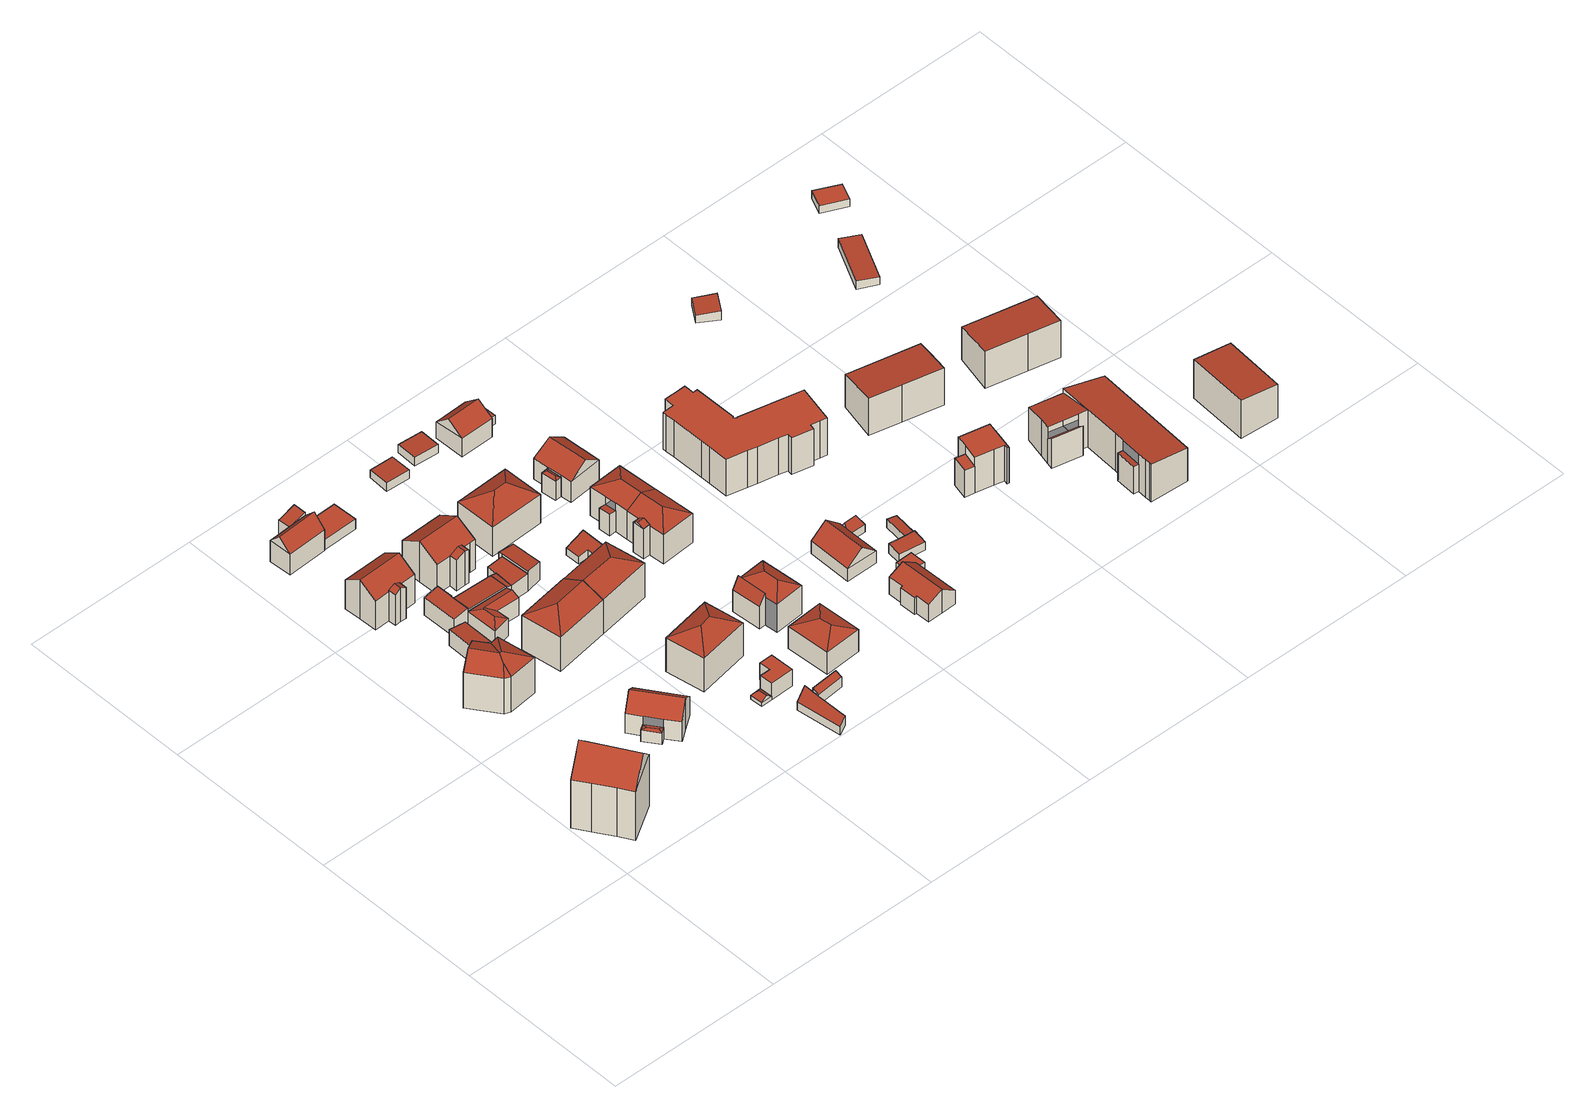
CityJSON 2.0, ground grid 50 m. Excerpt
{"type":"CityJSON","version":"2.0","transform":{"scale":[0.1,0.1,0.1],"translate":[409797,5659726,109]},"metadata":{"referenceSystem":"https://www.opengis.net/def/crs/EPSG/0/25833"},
"CityObjects":{
"building1":{"type":"Building","attributes":{"Dachtyp_tdc":"tdcFreeFormRoof","Gemeindeschluessel":14612000,"Dachneigung":45.54,"QualitaetDacherkennung":78,"Geometrietyp2DReferenz":"3000","measuredHeight":22.3,"function":"31001_9998","roofType":"5000"},"geometry":[{"type":"Solid","lod":"2","boundaries":[[[[0,1,2,3]],[[1,4,5,2]],[[4,6,7,5]],[[6,8,9,7]],[[8,10,11,9]],[[10,0,3,11]],[[12,4,1,13]],[[8,6,12,13,0,10]],[[6,4,12]],[[3,2,5,7,9,11]],[[1,0,13]]]],"semantics":{"surfaces":[{"type":"WallSurface"},{"type":"RoofSurface"},{"type":"GroundSurface"}],"values":[[0,0,0,0,0,0,1,1,0,2,0]]}}]},
"building2":{"type":"Building","attributes":{"Dachtyp_tdc":"tdcFreeFormRoof","Gemeindeschluessel":14612000,"Dachneigung":26.05,"QualitaetDacherkennung":81,"Geometrietyp2DReferenz":"3000","measuredHeight":14.18,"function":"31001_9998","roofType":"5000"},"geometry":[{"type":"Solid","lod":"2","boundaries":[[[[14,15,16,17]],[[15,18,19,16]],[[18,20,21,19]],[[20,22,23,21]],[[22,24,25,23]],[[24,26,27,25]],[[26,14,17,27]],[[28,26,24]],[[29,30,31,28,24,22]],[[29,22,20]],[[30,29,20,18]],[[32,31,30,18,15]],[[32,15,14]],[[28,31,32,14,26]],[[17,16,19,21,23,25,27]]]],"semantics":{"surfaces":[{"type":"WallSurface"},{"type":"RoofSurface"},{"type":"GroundSurface"}],"values":[[0,0,0,0,0,0,0,1,1,1,1,1,0,1,2]]}}]},
"building3":{"type":"Building","attributes":{"Dachtyp_tdc":"tdcPolyFlatRoof","Gemeindeschluessel":14612000,"Dachneigung":9.79,"QualitaetDacherkennung":93,"Geometrietyp2DReferenz":"3000","measuredHeight":5.2,"function":"31001_9998","roofType":"2100"},"geometry":[{"type":"Solid","lod":"2","boundaries":[[[[33,34,35,36]],[[34,37,38,35]],[[37,39,40,38]],[[39,33,36,40]],[[39,37,34,33]],[[36,35,38,40]]]],"semantics":{"surfaces":[{"type":"WallSurface"},{"type":"RoofSurface"},{"type":"GroundSurface"}],"values":[[0,0,0,0,1,2]]}}]},
"building4":{"type":"Building","attributes":{"Gemeindeschluessel":14612000,"Geometrietyp2DReferenz":"3000","function":"31001_9998","roofType":"9999"},"children":["building4-1","building4-2"]},
"building4-1":{"type":"BuildingPart","attributes":{"Dachtyp_tdc":"tdcFreeFormRoof","Dachneigung":14.06,"QualitaetDacherkennung":51,"Geometrietyp2DReferenz":"3000","measuredHeight":3.95,"roofType":"5000"},"parents":["building4"],"geometry":[{"type":"MultiSurface","lod":"2","boundaries":[[[41,42,43,44]],[[42,45,46,43]],[[45,47,48,46]],[[49,47,45]],[[50,49,45,42]],[[50,42,41]],[[49,50,41,47]],[[44,43,46,48]]],"semantics":{"surfaces":[{"type":"WallSurface"},{"type":"RoofSurface"},{"type":"GroundSurface"}],"values":[0,0,0,1,1,1,1,2]}}]},
"building4-2":{"type":"BuildingPart","attributes":{"Dachtyp_tdc":"tdcGableRoof","Dachneigung":40.41,"QualitaetDacherkennung":80,"Geometrietyp2DReferenz":"3000","measuredHeight":10.11,"roofType":"3100"},"parents":["building4"],"geometry":[{"type":"MultiSurface","lod":"2","boundaries":[[[51,52,48,47]],[[53,54,55,56]],[[52,57,58,48]],[[57,59,60,58]],[[59,53,56,60]],[[54,61,62,55]],[[61,63,64,62]],[[63,65,44,64]],[[65,41,44]],[[61,54,53,59]],[[59,57,52,51,65,63,61]],[[48,58,60,56,55,62,64,44]]],"semantics":{"surfaces":[{"type":"WallSurface"},{"type":"RoofSurface"},{"type":"GroundSurface"}],"values":[0,0,0,0,0,0,0,0,0,1,1,2]}}]},
"building5":{"type":"Building","attributes":{"Gemeindeschluessel":14612000,"Geometrietyp2DReferenz":"3000","function":"31001_9998","roofType":"9999"},"children":["building5-1","building5-2"]},
"building5-1":{"type":"BuildingPart","attributes":{"Dachtyp_tdc":"tdcGableRoof","Dachneigung":33.16,"QualitaetDacherkennung":71,"Geometrietyp2DReferenz":"3000","measuredHeight":11.04,"roofType":"3100"},"parents":["building5"],"geometry":[{"type":"MultiSurface","lod":"2","boundaries":[[[66,67,68]],[[66,69,70,67]],[[69,71,72,70]],[[71,73,74,72]],[[73,75,76,77,74]],[[71,69,66,78]],[[78,75,73,71]],[[79,67,70,72,74,77]]],"semantics":{"surfaces":[{"type":"WallSurface"},{"type":"RoofSurface"},{"type":"GroundSurface"}],"values":[0,0,0,0,0,1,1,2]}}]},
"building5-2":{"type":"BuildingPart","attributes":{"Dachtyp_tdc":"tdcGableRoof","Dachneigung":34.67,"QualitaetDacherkennung":84,"Geometrietyp2DReferenz":"3000","measuredHeight":12.83,"roofType":"3100"},"parents":["building5"],"geometry":[{"type":"MultiSurface","lod":"2","boundaries":[[[76,80,81,77]],[[80,82,83,81]],[[82,84,85,83]],[[84,86,87,85]],[[86,88,89,87]],[[88,90,91,89]],[[90,68,67,91]],[[88,86,84,82]],[[82,80,76,92,68,90,88]],[[79,77,81,83,85,87,89,91,67]]],"semantics":{"surfaces":[{"type":"WallSurface"},{"type":"RoofSurface"},{"type":"GroundSurface"}],"values":[0,0,0,0,0,0,0,1,1,2]}}]},
"building6":{"type":"Building","attributes":{"Dachtyp_tdc":"tdcPolyFlatRoof","Gemeindeschluessel":14612000,"Dachneigung":10.37,"QualitaetDacherkennung":85,"Geometrietyp2DReferenz":"3000","measuredHeight":6.5,"function":"31001_9998","roofType":"2100"},"geometry":[{"type":"Solid","lod":"2","boundaries":[[[[93,94,95,96]],[[94,97,98,95]],[[97,99,100,98]],[[99,101,102,100]],[[101,103,104,102]],[[103,105,106,104]],[[105,93,96,106]],[[105,103,101,99,97,94,93]],[[96,95,98,100,102,104,106]]]],"semantics":{"surfaces":[{"type":"WallSurface"},{"type":"RoofSurface"},{"type":"GroundSurface"}],"values":[[0,0,0,0,0,0,0,1,2]]}}]},
"building7":{"type":"Building","attributes":{"Dachtyp_tdc":"tdcFreeFormRoof","Gemeindeschluessel":14612000,"Dachneigung":46.2,"QualitaetDacherkennung":89,"Geometrietyp2DReferenz":"3000","measuredHeight":10.14,"function":"31001_9998","roofType":"5000"},"geometry":[{"type":"Solid","lod":"2","boundaries":[[[[107,108,109,110]],[[108,111,112,109]],[[111,113,114,112]],[[113,115,116,114]],[[115,107,110,116]],[[111,108,117,118]],[[117,107,115,113,118]],[[108,107,117]],[[113,111,118]],[[110,109,112,114,116]]]],"semantics":{"surfaces":[{"type":"WallSurface"},{"type":"RoofSurface"},{"type":"GroundSurface"}],"values":[[0,0,0,0,0,1,1,0,0,2]]}}]},
"building8":{"type":"Building","attributes":{"Dachtyp_tdc":"tdcFreeFormRoof","Gemeindeschluessel":14612000,"Dachneigung":22.52,"QualitaetDacherkennung":32,"Geometrietyp2DReferenz":"3000","measuredHeight":6.75,"function":"31001_9998","roofType":"5000"},"geometry":[{"type":"Solid","lod":"2","boundaries":[[[[119,120,121,122]],[[120,123,124,121]],[[123,125,126,124]],[[125,127,128,126]],[[127,129,130,128]],[[129,119,122,130]],[[131,132,129,127]],[[131,127,125]],[[133,132,131,125,123]],[[134,133,123,120]],[[134,120,119]],[[132,133,134,119,129]],[[122,121,124,126,128,130]]]],"semantics":{"surfaces":[{"type":"WallSurface"},{"type":"RoofSurface"},{"type":"GroundSurface"}],"values":[[0,0,0,0,0,0,1,1,1,1,0,1,2]]}}]},
"building9":{"type":"Building","attributes":{"Dachtyp_tdc":"tdcPolyFlatRoof","Gemeindeschluessel":14612000,"Dachneigung":13.83,"QualitaetDacherkennung":85,"Geometrietyp2DReferenz":"3000","measuredHeight":7.84,"function":"31001_9998","roofType":"2100"},"geometry":[{"type":"Solid","lod":"2","boundaries":[[[[135,136,137,116]],[[136,138,139,137]],[[138,140,141,139]],[[140,142,110,141]],[[142,135,116,110]],[[142,140,138,136,135]],[[116,137,139,141,110]]]],"semantics":{"surfaces":[{"type":"WallSurface"},{"type":"RoofSurface"},{"type":"GroundSurface"}],"values":[[0,0,0,0,0,1,2]]}}]},
"building10":{"type":"Building","attributes":{"Dachtyp_tdc":"tdcPolyFlatRoof","Gemeindeschluessel":14612000,"Dachneigung":5.14,"QualitaetDacherkennung":93,"Geometrietyp2DReferenz":"3000","measuredHeight":6.1,"function":"31001_9998","roofType":"2100"},"geometry":[{"type":"Solid","lod":"2","boundaries":[[[[143,144,145,146]],[[144,147,148,145]],[[147,149,150,148]],[[149,151,152,150]],[[151,153,154,152]],[[153,143,146,154]],[[153,151,149,147,144,143]],[[146,145,148,150,152,154]]]],"semantics":{"surfaces":[{"type":"WallSurface"},{"type":"RoofSurface"},{"type":"GroundSurface"}],"values":[[0,0,0,0,0,0,1,2]]}}]},
"building11":{"type":"Building","attributes":{"Dachtyp_tdc":"tdcHipAndGableRoof","Gemeindeschluessel":14612000,"Dachneigung":26.75,"QualitaetDacherkennung":77,"Geometrietyp2DReferenz":"3000","measuredHeight":13.99,"function":"31001_9998","roofType":"5000"},"geometry":[{"type":"Solid","lod":"2","boundaries":[[[[155,156,157,158]],[[156,159,160,157]],[[159,161,162,160]],[[161,155,158,162]],[[159,156,163]],[[155,161,164]],[[156,155,164,163]],[[161,159,163,164]],[[158,157,160,162]]]],"semantics":{"surfaces":[{"type":"WallSurface"},{"type":"RoofSurface"},{"type":"GroundSurface"}],"values":[[0,0,0,0,1,0,1,1,2]]}}]},
"building12":{"type":"Building","attributes":{"Dachtyp_tdc":"tdcPolyFlatRoof","Gemeindeschluessel":14612000,"Dachneigung":0,"QualitaetDacherkennung":92,"Geometrietyp2DReferenz":"3000","measuredHeight":3.29,"function":"31001_9998","roofType":"1000"},"geometry":[{"type":"Solid","lod":"2","boundaries":[[[[165,166,167,168]],[[166,169,170,167]],[[169,171,172,170]],[[171,165,168,172]],[[171,169,166,165]],[[168,167,170,172]]]],"semantics":{"surfaces":[{"type":"WallSurface"},{"type":"RoofSurface"},{"type":"GroundSurface"}],"values":[[0,0,0,0,1,2]]}}]},
"building13":{"type":"Building","attributes":{"Dachtyp_tdc":"tdcPolyFlatRoof","Gemeindeschluessel":14612000,"Dachneigung":10.29,"QualitaetDacherkennung":91,"Geometrietyp2DReferenz":"3000","measuredHeight":5.62,"function":"31001_9998","roofType":"2100"},"geometry":[{"type":"Solid","lod":"2","boundaries":[[[[143,173,174,146]],[[173,175,176,174]],[[175,119,145,176]],[[119,143,146,145]],[[119,175,173,143]],[[146,174,176,145]]]],"semantics":{"surfaces":[{"type":"WallSurface"},{"type":"RoofSurface"},{"type":"GroundSurface"}],"values":[[0,0,0,0,1,2]]}}]},
"building14":{"type":"Building","attributes":{"Gemeindeschluessel":14612000,"Geometrietyp2DReferenz":"3000","function":"31001_9998","roofType":"9999"},"children":["building14-1","building14-2"]},
"building14-1":{"type":"BuildingPart","attributes":{"Dachtyp_tdc":"tdcGableRoof","Dachneigung":24.46,"QualitaetDacherkennung":15,"Geometrietyp2DReferenz":"3000","measuredHeight":11,"roofType":"3100"},"parents":["building14"],"geometry":[{"type":"MultiSurface","lod":"2","boundaries":[[[177,178,179]],[[177,180,181,178]],[[180,182,183,181]],[[182,184,185,183]],[[184,186,187,188,185]],[[182,180,177,189]],[[189,186,184,182]],[[190,178,181,183,185,188]]],"semantics":{"surfaces":[{"type":"WallSurface"},{"type":"RoofSurface"},{"type":"GroundSurface"}],"values":[0,0,0,0,0,1,1,2]}}]},
"building14-2":{"type":"BuildingPart","attributes":{"Dachtyp_tdc":"tdcGableRoof","Dachneigung":33.5,"QualitaetDacherkennung":80,"Geometrietyp2DReferenz":"3000","measuredHeight":13.22,"roofType":"3100"},"parents":["building14"],"geometry":[{"type":"MultiSurface","lod":"2","boundaries":[[[187,191,192,188]],[[191,193,194,192]],[[193,195,196,194]],[[195,197,198,196]],[[197,199,200,198]],[[199,201,202,200]],[[201,203,204,202]],[[203,205,206,204]],[[205,179,178,206]],[[201,199,197,195]],[[195,193,191,187,207,179,205,203,201]],[[178,190,188,192,194,196,198,200,202,204,206]]],"semantics":{"surfaces":[{"type":"WallSurface"},{"type":"RoofSurface"},{"type":"GroundSurface"}],"values":[0,0,0,0,0,0,0,0,0,1,1,2]}}]},
"building15":{"type":"Building","attributes":{"Dachtyp_tdc":"tdcFreeFormRoof","Gemeindeschluessel":14612000,"Dachneigung":37.81,"QualitaetDacherkennung":24,"Geometrietyp2DReferenz":"3000","measuredHeight":2.46,"function":"31001_9998","roofType":"5000"},"geometry":[{"type":"Solid","lod":"2","boundaries":[[[[208,209,210,211]],[[209,212,213,210]],[[212,214,215,213]],[[214,208,211,215]],[[216,214,212]],[[217,216,212,209]],[[217,209,208]],[[216,217,208,214]],[[211,210,213,215]]]],"semantics":{"surfaces":[{"type":"WallSurface"},{"type":"RoofSurface"},{"type":"GroundSurface"}],"values":[[0,0,0,0,0,1,1,1,2]]}}]},
"building16":{"type":"Building","attributes":{"Dachtyp_tdc":"tdcPolyFlatRoof","Gemeindeschluessel":14612000,"Dachneigung":7.9,"QualitaetDacherkennung":87,"Geometrietyp2DReferenz":"3000","measuredHeight":5.79,"function":"31001_9998","roofType":"2100"},"geometry":[{"type":"Solid","lod":"2","boundaries":[[[[218,219,174,176]],[[219,220,221,174]],[[220,222,223,221]],[[222,224,225,223]],[[224,226,227,225]],[[226,218,176,227]],[[226,224,222,220,219,218]],[[176,174,221,223,225,227]]]],"semantics":{"surfaces":[{"type":"WallSurface"},{"type":"RoofSurface"},{"type":"GroundSurface"}],"values":[[0,0,0,0,0,0,1,2]]}}]},
"building17":{"type":"Building","attributes":{"Dachtyp_tdc":"tdcPolyFlatRoof","Gemeindeschluessel":14612000,"Dachneigung":9.71,"QualitaetDacherkennung":81,"Geometrietyp2DReferenz":"3000","measuredHeight":3.33,"function":"31001_9998","roofType":"2100"},"geometry":[{"type":"Solid","lod":"2","boundaries":[[[[228,229,230,231]],[[229,232,233,230]],[[232,234,235,233]],[[234,236,237,235]],[[236,238,239,237]],[[238,228,231,239]],[[238,236,234,232,229,228]],[[231,230,233,235,237,239]]]],"semantics":{"surfaces":[{"type":"WallSurface"},{"type":"RoofSurface"},{"type":"GroundSurface"}],"values":[[0,0,0,0,0,0,1,2]]}}]},
"building18":{"type":"Building","attributes":{"Dachtyp_tdc":"tdcHipRoof","Gemeindeschluessel":14612000,"Dachneigung":28.57,"QualitaetDacherkennung":78,"Geometrietyp2DReferenz":"3000","measuredHeight":13.88,"function":"31001_9998","roofType":"3200"},"geometry":[{"type":"Solid","lod":"2","boundaries":[[[[240,241,242,243]],[[241,244,245,242]],[[244,246,247,245]],[[246,240,243,247]],[[244,241,248]],[[240,246,249]],[[241,240,249,248]],[[246,244,248,249]],[[243,242,245,247]]]],"semantics":{"surfaces":[{"type":"WallSurface"},{"type":"RoofSurface"},{"type":"GroundSurface"}],"values":[[0,0,0,0,1,1,1,1,2]]}}]},
"building19":{"type":"Building","attributes":{"Dachtyp_tdc":"tdcPolyFlatRoof","Gemeindeschluessel":14612000,"Dachneigung":0,"QualitaetDacherkennung":41,"Geometrietyp2DReferenz":"3000","measuredHeight":5.36,"function":"31001_9998","roofType":"1000"},"geometry":[{"type":"Solid","lod":"2","boundaries":[[[[250,251,213,252]],[[251,253,210,213]],[[253,254,255,210]],[[254,256,257,255]],[[256,258,259,257]],[[258,250,252,259]],[[258,256,254,253,251,250]],[[252,213,210,255,257,259]]]],"semantics":{"surfaces":[{"type":"WallSurface"},{"type":"RoofSurface"},{"type":"GroundSurface"}],"values":[[0,0,0,0,0,0,1,2]]}}]},
"building20":{"type":"Building","attributes":{"Dachtyp_tdc":"tdcPolyFlatRoof","Gemeindeschluessel":14612000,"Dachneigung":7.93,"QualitaetDacherkennung":77,"Geometrietyp2DReferenz":"3000","measuredHeight":6.44,"function":"31001_9998","roofType":"2100"},"geometry":[{"type":"Solid","lod":"2","boundaries":[[[[260,261,223,225]],[[261,262,263,223]],[[262,264,265,263]],[[264,266,267,265]],[[266,268,269,267]],[[268,260,225,269]],[[268,266,264,262,261,260]],[[225,223,263,265,267,269]]]],"semantics":{"surfaces":[{"type":"WallSurface"},{"type":"RoofSurface"},{"type":"GroundSurface"}],"values":[[0,0,0,0,0,0,1,2]]}}]},
"building21":{"type":"Building","attributes":{"Dachtyp_tdc":"tdcHipAndGableRoof","Gemeindeschluessel":14612000,"Dachneigung":26.84,"QualitaetDacherkennung":77,"Geometrietyp2DReferenz":"3000","measuredHeight":13.98,"function":"31001_9998","roofType":"5000"},"geometry":[{"type":"Solid","lod":"2","boundaries":[[[[270,271,272,162]],[[271,273,274,272]],[[273,155,158,274]],[[155,270,162,158]],[[273,271,275]],[[270,155,164]],[[271,270,164,275]],[[155,273,275,164]],[[162,272,274,158]]]],"semantics":{"surfaces":[{"type":"WallSurface"},{"type":"RoofSurface"},{"type":"GroundSurface"}],"values":[[0,0,0,0,1,0,1,1,2]]}}]},
"building22":{"type":"Building","attributes":{"Dachtyp_tdc":"tdcPolyFlatRoof","Gemeindeschluessel":14612000,"Dachneigung":20.21,"QualitaetDacherkennung":69,"Geometrietyp2DReferenz":"3000","measuredHeight":4.11,"function":"31001_9998","roofType":"2100"},"geometry":[{"type":"Solid","lod":"2","boundaries":[[[[276,277,278,279]],[[277,280,281,278]],[[280,282,283,281]],[[282,276,279,283]],[[282,280,277,276]],[[279,278,281,283]]]],"semantics":{"surfaces":[{"type":"WallSurface"},{"type":"RoofSurface"},{"type":"GroundSurface"}],"values":[[0,0,0,0,1,2]]}}]},
"building23":{"type":"Building","attributes":{"Dachtyp_tdc":"tdcHipRoof","Gemeindeschluessel":14612000,"Dachneigung":33.39,"QualitaetDacherkennung":79,"Geometrietyp2DReferenz":"3000","measuredHeight":13.12,"function":"31001_9998","roofType":"3200"},"geometry":[{"type":"Solid","lod":"2","boundaries":[[[[284,285,286,287]],[[285,288,289,286]],[[288,290,291,289]],[[290,284,287,291]],[[288,285,292]],[[284,290,293]],[[285,284,293,292]],[[290,288,292,293]],[[287,286,289,291]]]],"semantics":{"surfaces":[{"type":"WallSurface"},{"type":"RoofSurface"},{"type":"GroundSurface"}],"values":[[0,0,0,0,1,1,1,1,2]]}}]},
"building24":{"type":"Building","attributes":{"Dachtyp_tdc":"tdcPolyFlatRoof","Gemeindeschluessel":14612000,"Dachneigung":3.02,"QualitaetDacherkennung":95,"Geometrietyp2DReferenz":"3000","measuredHeight":2.7,"function":"31001_9998","roofType":"2100"},"geometry":[{"type":"Solid","lod":"2","boundaries":[[[[294,295,296,297]],[[295,298,299,296]],[[298,300,301,299]],[[300,294,297,301]],[[300,298,295,294]],[[297,296,299,301]]]],"semantics":{"surfaces":[{"type":"WallSurface"},{"type":"RoofSurface"},{"type":"GroundSurface"}],"values":[[0,0,0,0,1,2]]}}]},
"building25":{"type":"Building","attributes":{"Dachtyp_tdc":"tdcPolyFlatRoof","Gemeindeschluessel":14612000,"Dachneigung":4.16,"QualitaetDacherkennung":74,"Geometrietyp2DReferenz":"3000","measuredHeight":2.82,"function":"31001_9998","roofType":"2100"},"geometry":[{"type":"Solid","lod":"2","boundaries":[[[[302,303,304,305]],[[303,306,307,304]],[[306,308,309,307]],[[308,310,311,309]],[[310,312,313,311]],[[312,302,305,313]],[[312,310,308,306,303,302]],[[305,304,307,309,311,313]]]],"semantics":{"surfaces":[{"type":"WallSurface"},{"type":"RoofSurface"},{"type":"GroundSurface"}],"values":[[0,0,0,0,0,0,1,2]]}}]},
"building26":{"type":"Building","attributes":{"Dachtyp_tdc":"tdcHipRoof","Gemeindeschluessel":14612000,"Dachneigung":22.57,"QualitaetDacherkennung":78,"Geometrietyp2DReferenz":"3000","measuredHeight":9.33,"function":"31001_9998","roofType":"3200"},"geometry":[{"type":"Solid","lod":"2","boundaries":[[[[314,315,316,317]],[[315,318,319,316]],[[318,320,321,319]],[[320,314,317,321]],[[318,315,322]],[[314,320,323]],[[315,314,323,322]],[[320,318,322,323]],[[317,316,319,321]]]],"semantics":{"surfaces":[{"type":"WallSurface"},{"type":"RoofSurface"},{"type":"GroundSurface"}],"values":[[0,0,0,0,1,1,1,1,2]]}}]},
"building27":{"type":"Building","attributes":{"Gemeindeschluessel":14612000,"Geometrietyp2DReferenz":"3000","function":"31001_9998","roofType":"9999"},"children":["building27-1","building27-2"]},
"building27-1":{"type":"BuildingPart","attributes":{"Dachtyp_tdc":"tdcHipRoof","Dachneigung":29.25,"QualitaetDacherkennung":57,"Geometrietyp2DReferenz":"3000","measuredHeight":11.5,"roofType":"3200"},"parents":["building27"],"geometry":[{"type":"MultiSurface","lod":"2","boundaries":[[[324,325,326,327]],[[325,328,329,326]],[[328,330,331,329]],[[325,324,332]],[[330,328,333]],[[324,334,330,333,332]],[[328,325,332,333]],[[331,335,327,326,329]]],"semantics":{"surfaces":[{"type":"WallSurface"},{"type":"RoofSurface"},{"type":"GroundSurface"}],"values":[0,0,0,1,1,1,1,2]}}]},
"building27-2":{"type":"BuildingPart","attributes":{"Dachtyp_tdc":"tdcPolyFlatRoof","Dachneigung":59.76,"QualitaetDacherkennung":58,"Geometrietyp2DReferenz":"3000","measuredHeight":10.25,"roofType":"2100"},"parents":["building27"],"geometry":[{"type":"MultiSurface","lod":"2","boundaries":[[[336,337,324,327,338]],[[339,340,341,335,334]],[[340,336,338,341]],[[340,339,337,336]],[[338,327,335,341]]],"semantics":{"surfaces":[{"type":"WallSurface"},{"type":"RoofSurface"},{"type":"GroundSurface"}],"values":[0,0,0,1,2]}}]},
"building28":{"type":"Building","attributes":{"Dachtyp_tdc":"tdcPolyFlatRoof","Gemeindeschluessel":14612000,"Dachneigung":2.69,"QualitaetDacherkennung":90,"Geometrietyp2DReferenz":"3000","measuredHeight":2.75,"function":"31001_9998","roofType":"2100"},"geometry":[{"type":"Solid","lod":"2","boundaries":[[[[342,343,344,345]],[[343,346,347,344]],[[346,348,349,347]],[[348,342,345,349]],[[348,346,343,342]],[[345,344,347,349]]]],"semantics":{"surfaces":[{"type":"WallSurface"},{"type":"RoofSurface"},{"type":"GroundSurface"}],"values":[[0,0,0,0,1,2]]}}]},
"building29":{"type":"Building","attributes":{"Gemeindeschluessel":14612000,"Geometrietyp2DReferenz":"3000","function":"31001_9998","roofType":"9999"},"children":["building29-1","building29-2"]},
"building29-1":{"type":"BuildingPart","attributes":{"Dachtyp_tdc":"tdcHipAndGableRoof","Dachneigung":25.92,"QualitaetDacherkennung":75,"Geometrietyp2DReferenz":"3000","measuredHeight":11.73,"roofType":"5000"},"parents":["building29"],"geometry":[{"type":"MultiSurface","lod":"2","boundaries":[[[350,351,352,353]],[[351,354,355,352]],[[354,356,357,355]],[[354,351,358]],[[351,350,359,358]],[[359,360,361,356,354,358]],[[362,363,364,353,352,355,357]],[[361,360,363,362]],[[360,359,364,363]],[[359,350,353,364]]],"semantics":{"surfaces":[{"type":"WallSurface"},{"type":"RoofSurface"},{"type":"GroundSurface"}],"values":[0,0,0,1,1,1,2,0,0,0]}}]},
"building29-2":{"type":"BuildingPart","attributes":{"Dachtyp_tdc":"tdcGableRoof","Dachneigung":19.97,"QualitaetDacherkennung":64,"Geometrietyp2DReferenz":"3000","measuredHeight":10.56,"roofType":"3100"},"parents":["building29"],"geometry":[{"type":"MultiSurface","lod":"2","boundaries":[[[365,361,362]],[[366,367,368,357,356]],[[367,369,370,368]],[[369,365,362,370]],[[365,369,371,372]],[[373,374,372,371]],[[366,374,373,367]],[[365,372,374,366]],[[367,373,371,369]],[[362,357,368,370]]],"semantics":{"surfaces":[{"type":"WallSurface"},{"type":"RoofSurface"},{"type":"GroundSurface"}],"values":[0,0,0,0,1,1,0,0,0,2]}}]},
"building30":{"type":"Building","attributes":{"Dachtyp_tdc":"tdcFreeFormRoof","Gemeindeschluessel":14612000,"Dachneigung":33.52,"QualitaetDacherkennung":13,"Geometrietyp2DReferenz":"3000","measuredHeight":6.82,"function":"31001_9998","roofType":"5000"},"geometry":[{"type":"Solid","lod":"2","boundaries":[[[[375,376,377,378]],[[376,379,380,377]],[[379,381,382,380]],[[381,375,378,382]],[[383,384,381,379]],[[383,379,376]],[[384,383,376,375]],[[384,375,381]],[[378,377,380,382]]]],"semantics":{"surfaces":[{"type":"WallSurface"},{"type":"RoofSurface"},{"type":"GroundSurface"}],"values":[[0,0,0,0,1,1,1,1,2]]}}]},
"building31":{"type":"Building","attributes":{"Gemeindeschluessel":14612000,"Geometrietyp2DReferenz":"3000","function":"31001_9998","roofType":"9999"},"children":["building31-1","building31-2"]},
"building31-1":{"type":"BuildingPart","attributes":{"Dachtyp_tdc":"tdcHipAndGableRoof","Dachneigung":26.22,"QualitaetDacherkennung":85,"Geometrietyp2DReferenz":"3000","measuredHeight":11.72,"roofType":"5000"},"parents":["building31"],"geometry":[{"type":"MultiSurface","lod":"2","boundaries":[[[360,385,386,387]],[[385,388,386]],[[389,390,391,392]],[[390,393,394,391]],[[393,395,396,394]],[[395,397,398,396]],[[397,359,399,398]],[[359,360,387,399]],[[395,393,400]],[[393,390,389,385,360,359,400]],[[359,397,395,400]],[[387,386,391,394,396,398,399]]],"semantics":{"surfaces":[{"type":"WallSurface"},{"type":"RoofSurface"},{"type":"GroundSurface"}],"values":[0,0,0,0,0,0,0,0,1,1,1,2]}}]},
"building31-2":{"type":"BuildingPart","attributes":{"Dachtyp_tdc":"tdcPolyFlatRoof","Dachneigung":7.57,"QualitaetDacherkennung":68,"Geometrietyp2DReferenz":"3000","measuredHeight":6.95,"roofType":"2100"},"parents":["building31"],"geometry":[{"type":"MultiSurface","lod":"2","boundaries":[[[401,392,391,402]],[[388,403,404,386]],[[403,401,402,404]],[[403,388,392,401]],[[402,391,386,404]]],"semantics":{"surfaces":[{"type":"WallSurface"},{"type":"RoofSurface"},{"type":"GroundSurface"}],"values":[0,0,0,1,2]}}]},
"building32":{"type":"Building","attributes":{"Dachtyp_tdc":"tdcFreeFormRoof","Gemeindeschluessel":14612000,"Dachneigung":42,"QualitaetDacherkennung":91,"Geometrietyp2DReferenz":"3000","measuredHeight":9.02,"function":"31001_9998","roofType":"5000"},"geometry":[{"type":"Solid","lod":"2","boundaries":[[[[405,406,407,408]],[[406,409,410,407]],[[409,411,412,410]],[[413,414,409,406]],[[411,414,413,405]],[[406,405,413]],[[411,409,414]],[[412,408,407,410]],[[411,405,408,412]]]],"semantics":{"surfaces":[{"type":"WallSurface"},{"type":"RoofSurface"},{"type":"GroundSurface"}],"values":[[0,0,0,1,1,0,0,2,0]]}}]},
"building33":{"type":"Building","attributes":{"Dachtyp_tdc":"tdcFreeFormRoof","Gemeindeschluessel":14612000,"Dachneigung":35.06,"QualitaetDacherkennung":92,"Geometrietyp2DReferenz":"3000","measuredHeight":10.22,"function":"31001_9998","roofType":"5000"},"geometry":[{"type":"Solid","lod":"2","boundaries":[[[[415,416,417,380]],[[416,418,419,417]],[[418,420,421,419]],[[420,422,423,421]],[[422,424,382,423]],[[424,415,380,382]],[[425,420,418,426]],[[422,425,426,416,415,424]],[[418,416,426]],[[422,420,425]],[[380,417,419,421,423,382]]]],"semantics":{"surfaces":[{"type":"WallSurface"},{"type":"RoofSurface"},{"type":"GroundSurface"}],"values":[[0,0,0,0,0,0,1,1,0,0,2]]}}]},
"building34":{"type":"Building","attributes":{"Dachtyp_tdc":"tdcPolyFlatRoof","Gemeindeschluessel":14612000,"Dachneigung":0,"QualitaetDacherkennung":86,"Geometrietyp2DReferenz":"3000","measuredHeight":2.72,"function":"31001_9998","roofType":"1000"},"geometry":[{"type":"Solid","lod":"2","boundaries":[[[[427,428,429,430]],[[428,431,432,429]],[[431,433,434,432]],[[433,435,436,434]],[[435,427,430,436]],[[435,433,431,428,427]],[[430,429,432,434,436]]]],"semantics":{"surfaces":[{"type":"WallSurface"},{"type":"RoofSurface"},{"type":"GroundSurface"}],"values":[[0,0,0,0,0,1,2]]}}]},
"building35":{"type":"Building","attributes":{"Dachtyp_tdc":"tdcGableRoof","Gemeindeschluessel":14612000,"Dachneigung":36.87,"QualitaetDacherkennung":58,"Geometrietyp2DReferenz":"3000","measuredHeight":7.6,"function":"31001_9998","roofType":"3100"},"geometry":[{"type":"Solid","lod":"2","boundaries":[[[[437,438,439,440]],[[438,441,442,439]],[[441,443,444,442]],[[443,445,446,444]],[[445,447,448,446]],[[447,449,450,448]],[[449,451,452,450]],[[451,453,454,452]],[[453,455,456,454]],[[455,457,458,456]],[[457,437,440,458]],[[453,451,449,447,445]],[[445,443,441,438,437,457,455,453]],[[440,439,442,444,446,448,450,452,454,456,458]]]],"semantics":{"surfaces":[{"type":"WallSurface"},{"type":"RoofSurface"},{"type":"GroundSurface"}],"values":[[0,0,0,0,0,0,0,0,0,0,0,1,1,2]]}}]},
"building36":{"type":"Building","attributes":{"Dachtyp_tdc":"tdcFreeFormRoof","Gemeindeschluessel":14612000,"Dachneigung":40.94,"QualitaetDacherkennung":84,"Geometrietyp2DReferenz":"3000","measuredHeight":7.92,"function":"31001_9998","roofType":"5000"},"geometry":[{"type":"Solid","lod":"2","boundaries":[[[[459,460,461,462]],[[460,463,464,461]],[[463,465,466,464]],[[465,467,468,466]],[[467,459,462,468]],[[469,459,467,465,470]],[[460,469,470,463]],[[460,459,469]],[[465,463,470]],[[462,461,464,466,468]]]],"semantics":{"surfaces":[{"type":"WallSurface"},{"type":"RoofSurface"},{"type":"GroundSurface"}],"values":[[0,0,0,0,0,1,1,0,0,2]]}}]},
"building37":{"type":"Building","attributes":{"Dachtyp_tdc":"tdcPolyFlatRoof","Gemeindeschluessel":14612000,"Dachneigung":0,"QualitaetDacherkennung":82,"Geometrietyp2DReferenz":"3000","measuredHeight":2.67,"function":"31001_9998","roofType":"1000"},"geometry":[{"type":"Solid","lod":"2","boundaries":[[[[471,472,473,474]],[[472,475,476,473]],[[475,477,478,476]],[[477,479,480,478]],[[479,471,474,480]],[[479,477,475,472,471]],[[474,473,476,478,480]]]],"semantics":{"surfaces":[{"type":"WallSurface"},{"type":"RoofSurface"},{"type":"GroundSurface"}],"values":[[0,0,0,0,0,1,2]]}}]},
"building38":{"type":"Building","attributes":{"Dachtyp_tdc":"tdcFreeFormRoof","Gemeindeschluessel":14612000,"Dachneigung":60.64,"QualitaetDacherkennung":15,"Geometrietyp2DReferenz":"3000","measuredHeight":5.22,"function":"31001_9998","roofType":"5000"},"geometry":[{"type":"Solid","lod":"2","boundaries":[[[[481,482,483,466]],[[482,484,485,483]],[[484,486,468,485]],[[486,481,466,468]],[[487,488,486,484]],[[487,484,482]],[[488,487,482,481]],[[488,481,486]],[[466,483,485,468]]]],"semantics":{"surfaces":[{"type":"WallSurface"},{"type":"RoofSurface"},{"type":"GroundSurface"}],"values":[[0,0,0,0,1,1,1,0,2]]}}]},
"building39":{"type":"Building","attributes":{"Dachtyp_tdc":"tdcPolyFlatRoof","Gemeindeschluessel":14612000,"Dachneigung":5.04,"QualitaetDacherkennung":78,"Geometrietyp2DReferenz":"3000","measuredHeight":3,"function":"31001_9998","roofType":"2100"},"geometry":[{"type":"Solid","lod":"2","boundaries":[[[[489,490,491,492]],[[490,493,494,491]],[[493,495,496,494]],[[495,497,498,496]],[[497,489,492,498]],[[497,495,493,490,489]],[[492,491,494,496,498]]]],"semantics":{"surfaces":[{"type":"WallSurface"},{"type":"RoofSurface"},{"type":"GroundSurface"}],"values":[[0,0,0,0,0,1,2]]}}]},
"building40":{"type":"Building","attributes":{"Dachtyp_tdc":"tdcPolyFlatRoof","Gemeindeschluessel":14612000,"Dachneigung":6.68,"QualitaetDacherkennung":82,"Geometrietyp2DReferenz":"3000","measuredHeight":2.69,"function":"31001_9998","roofType":"2100"},"geometry":[{"type":"Solid","lod":"2","boundaries":[[[[499,500,494,496]],[[500,501,502,494]],[[501,503,504,502]],[[503,499,496,504]],[[503,501,500,499]],[[496,494,502,504]]]],"semantics":{"surfaces":[{"type":"WallSurface"},{"type":"RoofSurface"},{"type":"GroundSurface"}],"values":[[0,0,0,0,1,2]]}}]},
"building41":{"type":"Building","attributes":{"Dachtyp_tdc":"tdcPolyFlatRoof","Gemeindeschluessel":14612000,"Dachneigung":0,"QualitaetDacherkennung":22,"Geometrietyp2DReferenz":"3000","measuredHeight":11.91,"function":"31001_9998","roofType":"1000"},"geometry":[{"type":"Solid","lod":"2","boundaries":[[[[505,506,507,508]],[[506,509,510,507]],[[509,511,512,510]],[[511,513,514,512]],[[513,515,516,514]],[[515,517,518,516]],[[517,519,520,518]],[[519,521,522,520]],[[521,523,524,522]],[[523,525,526,524]],[[525,527,528,526]],[[527,529,530,528]],[[529,531,532,530]],[[531,533,534,532]],[[533,535,536,534]],[[535,537,538,536]],[[535,533,531,529,527,525,523,521,519,517,515,513,511,509,506,505,539,540,541,542,543,544,545,546,547,548,537]],[[538,549,550,551,552,553,554,555,556,557,558,508,507,510,512,514,516,518,520,522,524,526,528,530,532,534,536]],[[537,548,549,538]],[[548,547,550,549]],[[547,546,551,550]],[[546,545,552,551]],[[545,544,553,552]],[[544,543,554,553]],[[543,542,555,554]],[[542,541,556,555]],[[541,540,557,556]],[[540,539,558,557]],[[539,505,508,558]]]],"semantics":{"surfaces":[{"type":"WallSurface"},{"type":"RoofSurface"},{"type":"GroundSurface"}],"values":[[0,0,0,0,0,0,0,0,0,0,0,0,0,0,0,0,1,2,0,0,0,0,0,0,0,0,0,0,0]]}}]},
"building42":{"type":"Building","attributes":{"Gemeindeschluessel":14612000,"Geometrietyp2DReferenz":"3000","function":"31001_9998","roofType":"9999"},"children":["building42-1","building42-2"]},
"building42-1":{"type":"BuildingPart","attributes":{"Dachtyp_tdc":"tdcPolyFlatRoof","Dachneigung":0,"QualitaetDacherkennung":64,"Geometrietyp2DReferenz":"3000","measuredHeight":8.73,"roofType":"1000"},"parents":["building42"],"geometry":[{"type":"MultiSurface","lod":"2","boundaries":[[[559,560,561,562]],[[560,563,564,561]],[[565,559,562,566]],[[565,563,560,559]],[[562,561,564,566]]],"semantics":{"surfaces":[{"type":"WallSurface"},{"type":"RoofSurface"},{"type":"GroundSurface"}],"values":[0,0,0,1,2]}}]},
"building42-2":{"type":"BuildingPart","attributes":{"Dachtyp_tdc":"tdcPolyFlatRoof","Dachneigung":0,"QualitaetDacherkennung":46,"Geometrietyp2DReferenz":"3000","measuredHeight":11.58,"roofType":"1000"},"parents":["building42"],"geometry":[{"type":"MultiSurface","lod":"2","boundaries":[[[567,564,563]],[[567,568,569,564]],[[568,570,571,569]],[[570,572,573,571]],[[572,574,575,573]],[[574,576,577,575]],[[576,578,579,577]],[[578,580,581,579]],[[580,582,565,566,581]],[[582,580,578,576,574,572,570,568,567]],[[564,569,571,573,575,577,579,581,566]]],"semantics":{"surfaces":[{"type":"WallSurface"},{"type":"RoofSurface"},{"type":"GroundSurface"}],"values":[0,0,0,0,0,0,0,0,0,1,2]}}]},
"building43":{"type":"Building","attributes":{"Dachtyp_tdc":"tdcPolyFlatRoof","Gemeindeschluessel":14612000,"Dachneigung":6.95,"QualitaetDacherkennung":64,"Geometrietyp2DReferenz":"3000","measuredHeight":12.05,"function":"31001_9998","roofType":"2100"},"geometry":[{"type":"Solid","lod":"2","boundaries":[[[[583,584,585,586]],[[584,587,588,585]],[[587,589,590,588]],[[589,591,592,590]],[[591,593,594,592]],[[593,583,586,594]],[[593,591,589,587,584,583]],[[586,585,588,590,592,594]]]],"semantics":{"surfaces":[{"type":"WallSurface"},{"type":"RoofSurface"},{"type":"GroundSurface"}],"values":[[0,0,0,0,0,0,1,2]]}}]},
"building44":{"type":"Building","attributes":{"Dachtyp_tdc":"tdcPolyFlatRoof","Gemeindeschluessel":14612000,"Dachneigung":4.49,"QualitaetDacherkennung":85,"Geometrietyp2DReferenz":"3000","measuredHeight":2.91,"function":"31001_9998","roofType":"2100"},"geometry":[{"type":"Solid","lod":"2","boundaries":[[[[595,596,597,598]],[[596,599,600,597]],[[599,601,602,600]],[[601,595,598,602]],[[601,599,596,595]],[[598,597,600,602]]]],"semantics":{"surfaces":[{"type":"WallSurface"},{"type":"RoofSurface"},{"type":"GroundSurface"}],"values":[[0,0,0,0,1,2]]}}]},
"building45":{"type":"Building","attributes":{"Gemeindeschluessel":14612000,"Geometrietyp2DReferenz":"3000","function":"31001_9998","roofType":"9999"},"children":["building45-1","building45-2","building45-3","building45-4"]},
"building45-1":{"type":"BuildingPart","attributes":{"Dachtyp_tdc":"tdcPolyFlatRoof","Dachneigung":40.18,"QualitaetDacherkennung":16,"Geometrietyp2DReferenz":"3000","measuredHeight":9.56,"roofType":"2100"},"parents":["building45"],"geometry":[{"type":"MultiSurface","lod":"2","boundaries":[[[603,604,605,606]],[[604,607,608,605]],[[607,609,610,608]],[[609,607,604,603]],[[606,605,608,610]]],"semantics":{"surfaces":[{"type":"WallSurface"},{"type":"RoofSurface"},{"type":"GroundSurface"}],"values":[0,0,0,1,2]}}]},
"building45-2":{"type":"BuildingPart","attributes":{"Dachtyp_tdc":"tdcPolyFlatRoof","Dachneigung":6.88,"QualitaetDacherkennung":61,"Geometrietyp2DReferenz":"3000","measuredHeight":12.15,"roofType":"2100"},"parents":["building45"],"geometry":[{"type":"MultiSurface","lod":"2","boundaries":[[[611,612,613,614]],[[612,615,616,613]],[[615,617,618,616]],[[617,619,618]],[[620,621,622]],[[620,623,624,621]],[[623,625,626,627,624]],[[628,629,630,631,632]],[[629,633,634,630]],[[633,611,614,634]],[[633,629,628,625,623,620,617,615,612,611]],[[614,613,616,618,621,624,627,631,630,634]]],"semantics":{"surfaces":[{"type":"WallSurface"},{"type":"RoofSurface"},{"type":"GroundSurface"}],"values":[0,0,0,0,0,0,0,0,0,0,1,2]}}]},
"building45-3":{"type":"BuildingPart","attributes":{"Dachtyp_tdc":"tdcPolyFlatRoof","Dachneigung":7.52,"QualitaetDacherkennung":76,"Geometrietyp2DReferenz":"3000","measuredHeight":8.88,"roofType":"2100"},"parents":["building45"],"geometry":[{"type":"MultiSurface","lod":"2","boundaries":[[[635,622,621,636]],[[619,637,638,618]],[[637,635,636,638]],[[637,619,622,635]],[[636,621,618,638]]],"semantics":{"surfaces":[{"type":"WallSurface"},{"type":"RoofSurface"},{"type":"GroundSurface"}],"values":[0,0,0,1,2]}}]},
"building45-4":{"type":"BuildingPart","attributes":{"Dachtyp_tdc":"tdcPolyFlatRoof","Dachneigung":8.04,"QualitaetDacherkennung":76,"Geometrietyp2DReferenz":"3000","measuredHeight":12,"roofType":"2100"},"parents":["building45"],"geometry":[{"type":"MultiSurface","lod":"2","boundaries":[[[626,639,603,606,627]],[[640,641,642,610,609]],[[641,643,644,642]],[[643,632,631,644]],[[632,643,641,640,639,626]],[[627,606,610,642,644,631]]],"semantics":{"surfaces":[{"type":"WallSurface"},{"type":"RoofSurface"},{"type":"GroundSurface"}],"values":[0,0,0,0,1,2]}}]},
"building46":{"type":"Building","attributes":{"Dachtyp_tdc":"tdcPolyFlatRoof","Gemeindeschluessel":14612000,"Dachneigung":6.99,"QualitaetDacherkennung":64,"Geometrietyp2DReferenz":"3000","measuredHeight":12.06,"function":"31001_9998","roofType":"2100"},"geometry":[{"type":"Solid","lod":"2","boundaries":[[[[645,646,647,648]],[[646,649,650,647]],[[649,651,652,650]],[[651,653,654,652]],[[653,645,648,654]],[[653,651,649,646,645]],[[648,647,650,652,654]]]],"semantics":{"surfaces":[{"type":"WallSurface"},{"type":"RoofSurface"},{"type":"GroundSurface"}],"values":[[0,0,0,0,0,1,2]]}}]},
"building47":{"type":"Building","attributes":{"Dachtyp_tdc":"tdcPolyFlatRoof","Gemeindeschluessel":14612000,"Dachneigung":3.25,"QualitaetDacherkennung":82,"Geometrietyp2DReferenz":"3000","measuredHeight":2.79,"function":"31001_9998","roofType":"2100"},"geometry":[{"type":"Solid","lod":"2","boundaries":[[[[655,656,657,658]],[[656,659,660,657]],[[659,661,662,660]],[[661,655,658,662]],[[661,659,656,655]],[[658,657,660,662]]]],"semantics":{"surfaces":[{"type":"WallSurface"},{"type":"RoofSurface"},{"type":"GroundSurface"}],"values":[[0,0,0,0,1,2]]}}]},
"building48":{"type":"Building","attributes":{"Dachtyp_tdc":"tdcPolyFlatRoof","Gemeindeschluessel":14612000,"Dachneigung":7.08,"QualitaetDacherkennung":66,"Geometrietyp2DReferenz":"3000","measuredHeight":12.35,"function":"31001_9998","roofType":"2100"},"geometry":[{"type":"Solid","lod":"2","boundaries":[[[[663,664,665,666]],[[664,667,668,665]],[[667,669,670,668]],[[669,663,666,670]],[[669,667,664,663]],[[666,665,668,670]]]],"semantics":{"surfaces":[{"type":"WallSurface"},{"type":"RoofSurface"},{"type":"GroundSurface"}],"values":[[0,0,0,0,1,2]]}}]},
"building49":{"type":"Building","attributes":{"Dachtyp_tdc":"tdcPolyFlatRoof","Gemeindeschluessel":14612000,"Dachneigung":0,"QualitaetDacherkennung":87,"Geometrietyp2DReferenz":"3000","measuredHeight":2.46,"function":"31001_9998","roofType":"1000"},"geometry":[{"type":"Solid","lod":"2","boundaries":[[[[671,672,673,674]],[[672,675,676,673]],[[675,677,678,676]],[[677,671,674,678]],[[677,675,672,671]],[[674,673,676,678]]]],"semantics":{"surfaces":[{"type":"WallSurface"},{"type":"RoofSurface"},{"type":"GroundSurface"}],"values":[[0,0,0,0,1,2]]}}]}
},
"vertices":[
[3,198,166],[107,261,179],[107,261,11],[3,198,11],[187,127,179],[187,127,11],[86,64,169],[86,64,11],[63,103,169],[63,103,11],[30,155,168],[30,155,11],[140,98,234],[60,232,234],
[89,658,128],[176,722,128],[176,722,13],[89,658,13],[202,687,128],[202,687,13],[228,691,128],[228,691,13],[245,582,128],[245,582,13],[161,572,128],[161,572,13],[145,579,128],[145,579,13],[166,604,144],[183,629,155],[177,628,155],[176,628,155],[133,690,155],
[255,745,57],[204,745,66],[204,745,14],[255,745,14],[205,832,66],[205,832,14],[256,832,57],[256,832,14],
[364,269,46],[348,258,46],[348,258,9],[364,269,9],[319,299,46],[319,299,9],[335,310,46],[335,310,9],[333,296,48],[350,272,48],
[335,310,73],[335,310,72],[383,396,72],[461,285,72],[461,285,9],[383,396,9],[311,345,72],[311,345,9],[346,370,110],[346,370,9],[424,259,110],[424,259,9],[389,234,73],[389,234,9],[364,269,73],
[191,987,116],[191,987,16],[191,987,109],[191,965,116],[191,965,16],[175,965,126],[175,965,16],[157,964,114],[157,964,16],[156,986,114],[156,986,109],[156,986,16],[174,986,126],[174,986,16],
[113,984,109],[113,984,16],[111,1035,144],[111,1035,16],[109,1084,110],[109,1084,16],[237,1088,110],[237,1088,16],[238,1039,144],[238,1039,16],[240,988,109],[240,988,16],[174,986,109],
[231,843,74],[229,943,74],[229,943,17],[231,843,17],[272,944,82],[272,944,17],[273,898,82],[273,898,17],[272,898,82],[272,898,17],[273,843,82],[273,843,17],[273,842,82],[273,842,17],
[201,1321,88],[203,1257,85],[203,1257,19],[201,1321,19],[89,1251,85],[89,1251,19],[85,1315,88],[85,1315,19],[149,1318,88],[149,1318,19],[202,1291,120],[87,1285,120],
[392,839,72],[391,795,72],[391,795,15],[392,839,15],[325,797,72],[325,797,15],[326,761,72],[326,761,15],[275,750,72],[275,750,15],[273,842,72],[273,842,15],[300,781,82],[299,816,82],[303,819,81],[391,817,81],
[149,1318,85],[147,1354,85],[147,1354,19],[155,1354,87],[155,1354,19],[200,1357,98],[200,1357,19],[201,1321,97],
[393,894,72],[392,839,77],[392,839,16],[393,894,16],[273,842,77],[273,842,16],[273,843,77],[273,843,16],[272,898,72],[272,898,16],[273,898,72],[273,898,16],
[496,620,121],[339,596,121],[339,596,10],[496,620,10],[322,711,121],[322,711,10],[477,735,121],[477,735,10],[389,662,150],[486,677,150],
[201,1327,52],[301,1330,52],[301,1330,19],[201,1327,19],[304,1260,52],[304,1260,19],[204,1257,52],[204,1257,19],
[410,893,69],[410,893,16],[408,839,69],[408,839,16],
[377,975,123],[377,975,16],[377,975,112],[378,953,123],[378,953,16],[367,953,126],[367,953,16],[340,952,114],[340,952,16],[339,974,114],[339,974,112],[339,974,16],[366,975,126],[366,975,16],
[339,975,112],[339,975,16],[298,974,112],[298,974,16],[296,1032,148],[296,1032,16],[295,1091,109],[295,1091,16],[417,1094,109],[417,1094,16],[418,1035,148],[418,1035,16],[420,976,112],[420,976,16],[404,976,112],[404,976,16],[366,975,112],
[602,230,21],[634,231,21],[634,231,9],[602,230,9],[636,194,21],[636,194,9],[604,194,21],[604,194,9],[620,194,34],[619,219,34],
[408,839,67],[410,893,67],[411,923,67],[411,923,16],[455,922,73],[455,922,16],[459,839,74],[459,839,16],[459,838,74],[459,838,16],
[658,131,33],[703,154,41],[703,154,8],[658,131,8],[703,126,41],[703,126,8],[703,106,40],[703,106,8],[705,17,38],[705,17,8],[675,2,33],[675,2,8],
[518,429,120],[666,456,119],[666,456,11],[518,429,11],[685,344,119],[685,344,11],[537,319,120],[537,319,11],[621,390,150],[585,383,150],
[703,196,63],[636,194,63],[703,196,9],[634,231,63],[663,231,63],[663,231,9],[662,263,63],[662,263,9],[700,264,63],[700,264,9],
[459,839,80],[455,922,80],[454,932,80],[454,932,16],[502,934,74],[502,934,16],[506,848,74],[506,848,16],[462,839,80],[462,839,16],
[477,735,120],[632,759,120],[632,759,10],[650,644,121],[650,644,10],[586,692,150],
[782,133,52],[783,114,44],[783,114,11],[782,133,11],[703,106,44],[703,106,11],[703,126,52],[703,126,11],
[476,1097,110],[632,1102,110],[632,1102,15],[476,1097,15],[636,986,108],[636,986,15],[480,980,108],[480,980,15],[577,1042,146],[540,1040,146],
[514,1361,42],[511,1300,45],[511,1300,18],[514,1361,18],[443,1303,45],[443,1303,18],[446,1364,42],[446,1364,18],
[640,828,38],[610,827,36],[610,827,13],[640,828,13],[609,869,36],[609,869,13],[675,882,41],[675,882,13],[675,807,41],[675,807,13],[641,806,38],[641,806,13],
[885,300,82],[893,175,82],[893,175,10],[885,300,10],[788,168,81],[788,168,10],[780,293,81],[780,293,10],[840,212,104],[837,245,104],
[788,474,100],[870,479,102],[870,479,9],[788,474,9],[881,357,101],[881,357,9],[797,350,100],[797,350,9],[834,434,124],[837,392,124],[794,388,100],[794,388,9],
[769,472,79],[788,474,111],[769,472,9],[794,388,111],[776,387,79],[776,387,9],
[620,1376,43],[617,1316,46],[617,1316,18],[620,1376,18],[548,1321,46],[548,1321,18],[550,1381,43],[550,1381,18],
[847,821,105],[855,701,105],[855,701,11],[847,821,11],[757,695,105],[757,695,11],[754,739,105],[754,739,11],[803,748,129],[798,817,129],[749,812,105],[752,773,105],[752,773,11],[749,812,11],[798,817,11],
[752,773,108],[754,739,108],[734,738,108],[734,738,11],[732,772,108],[732,772,11],[733,758,117],[753,760,117],[734,738,109],[754,739,109],
[715,1020,73],[711,1063,73],[711,1063,11],[715,1020,11],[731,1065,73],[731,1065,11],[734,1022,73],[734,1022,11],[722,1054,79],[724,1031,79],
[747,849,105],[747,849,12],[749,812,12],[747,849,79],[744,882,105],[744,882,104],[744,882,12],[744,882,79],[740,928,105],[740,928,12],[839,935,104],[839,935,12],[847,821,104],[847,821,12],[798,817,12],[793,882,129],
[724,881,81],[724,881,12],[727,848,81],[727,848,12],
[651,1270,76],[650,1359,67],[650,1359,15],[651,1270,15],[745,1361,67],[745,1361,15],[747,1272,76],[747,1272,15],[651,1316,106],[746,1318,106],
[731,1065,78],[727,1107,78],[727,1107,11],[825,1110,80],[825,1110,11],[833,999,80],[833,999,11],[737,991,78],[737,991,11],[734,1022,78],[787,995,113],[778,1109,113],
[745,1368,43],[780,1369,43],[780,1369,16],[745,1368,16],[782,1299,43],[782,1299,16],[747,1299,43],[747,1299,16],[745,1361,43],[745,1361,16],
[1074,179,60],[1073,226,60],[1073,226,7],[1074,179,7],[1078,226,63],[1078,226,7],[1077,269,63],[1077,269,7],[1120,270,83],[1120,270,7],[1142,270,67],[1142,270,7],[1163,271,51],[1163,271,7],[1167,141,51],[1167,141,7],[1124,139,83],[1124,139,7],[1081,138,63],[1081,138,7],[1080,179,63],[1080,179,7],
[1124,365,47],[1035,365,47],[1035,365,7],[1124,365,7],[1035,491,47],[1035,491,7],[1124,489,47],[1124,489,7],[1124,458,47],[1124,458,7],[1080,365,87],[1080,490,87],
[1142,270,33],[1141,315,33],[1141,315,6],[1142,270,6],[1190,316,33],[1190,316,6],[1191,271,33],[1191,271,6],[1163,271,33],[1163,271,6],
[1124,489,32],[1175,489,32],[1175,489,7],[1175,458,32],[1175,458,7],[1124,458,32],[1160,474,60],[1124,473,60],
[1164,329,34],[1169,370,37],[1169,370,7],[1164,329,7],[1215,364,37],[1215,364,7],[1242,361,37],[1242,361,7],[1237,319,34],[1237,319,7],
[1242,361,31],[1215,364,34],[1223,435,34],[1223,435,7],[1250,431,31],[1250,431,7],
[1101,1009,125],[1101,1010,125],[1101,1010,6],[1101,1009,6],[1115,1010,125],[1115,1010,6],[1115,982,125],[1115,982,6],[1128,982,125],[1128,982,6],[1129,859,125],[1129,859,6],[1127,857,125],[1127,857,6],[1133,850,125],[1133,850,6],[1135,852,125],[1135,852,6],[1310,813,125],[1310,813,6],[1286,707,125],[1286,707,6],[1267,711,125],[1267,711,6],[1242,716,125],[1242,716,6],[1238,702,125],[1238,702,6],[1180,715,125],[1180,715,6],[1183,729,125],[1183,729,6],[1158,735,125],[1158,735,6],[1052,1009,125],[1052,981,125],[1018,980,125],[1018,969,125],[1019,943,125],[1020,849,125],[1020,823,125],[1021,766,125],[1077,753,125],[1102,747,125],[1102,747,6],[1077,753,6],[1021,766,6],[1020,823,6],[1020,849,6],[1019,943,6],[1018,969,6],[1018,980,6],[1052,981,6],[1052,1009,6],
[1420,382,99],[1431,428,99],[1431,428,12],[1420,382,12],[1458,422,99],[1458,422,12],[1447,376,99],[1447,376,12],
[1458,422,128],[1465,452,128],[1465,452,12],[1548,434,128],[1548,434,12],[1537,386,128],[1537,386,12],[1528,347,128],[1528,347,12],[1523,348,128],[1523,348,12],[1525,359,128],[1525,359,12],[1498,365,128],[1498,365,12],[1447,376,128],
[1592,638,134],[1482,663,134],[1482,663,14],[1592,638,14],[1394,683,134],[1394,683,14],[1418,789,121],[1418,789,14],[1616,745,121],[1616,745,14],[1607,703,126],[1607,703,14],
[1407,1201,38],[1357,1234,33],[1357,1234,9],[1407,1201,9],[1389,1284,33],[1389,1284,9],[1440,1251,38],[1440,1251,9],
[1720,316,91],[1716,297,108],[1716,297,12],[1720,316,12],[1634,315,108],[1634,315,12],[1638,333,92],[1638,333,12],
[1728,77,134],[1729,83,133],[1729,83,12],[1728,77,12],[1729,96,134],[1729,96,12],[1731,122,134],[1731,122,12],[1731,122,99],[1735,182,134],[1735,182,12],[1735,182,99],[1737,208,134],[1737,208,12],[1744,311,134],[1744,311,132],[1744,311,12],[1750,401,134],[1858,377,120],[1858,377,12],[1750,401,12],[1750,401,119],[1837,70,120],[1837,70,12],
[1720,182,101],[1720,182,12],[1716,123,101],[1716,123,12],
[1720,316,132],[1638,333,132],[1645,362,128],[1645,362,12],[1658,421,119],[1658,421,12],
[1811,589,134],[1700,614,134],[1700,614,14],[1811,589,14],[1724,721,121],[1724,721,14],[1922,677,121],[1922,677,14],[1898,570,134],[1898,570,14],
[1773,1197,34],[1824,1172,31],[1824,1172,6],[1773,1197,6],[1759,1040,31],[1759,1040,6],[1708,1065,34],[1708,1065,6],
[2132,81,123],[2024,89,137],[2024,89,13],[2132,81,13],[2035,263,137],[2035,263,13],[2145,256,123],[2145,256,13],
[1816,1309,30],[1838,1358,30],[1838,1358,5],[1816,1309,5],[1905,1326,30],[1905,1326,5],[1884,1278,30],[1884,1278,5]
]}
